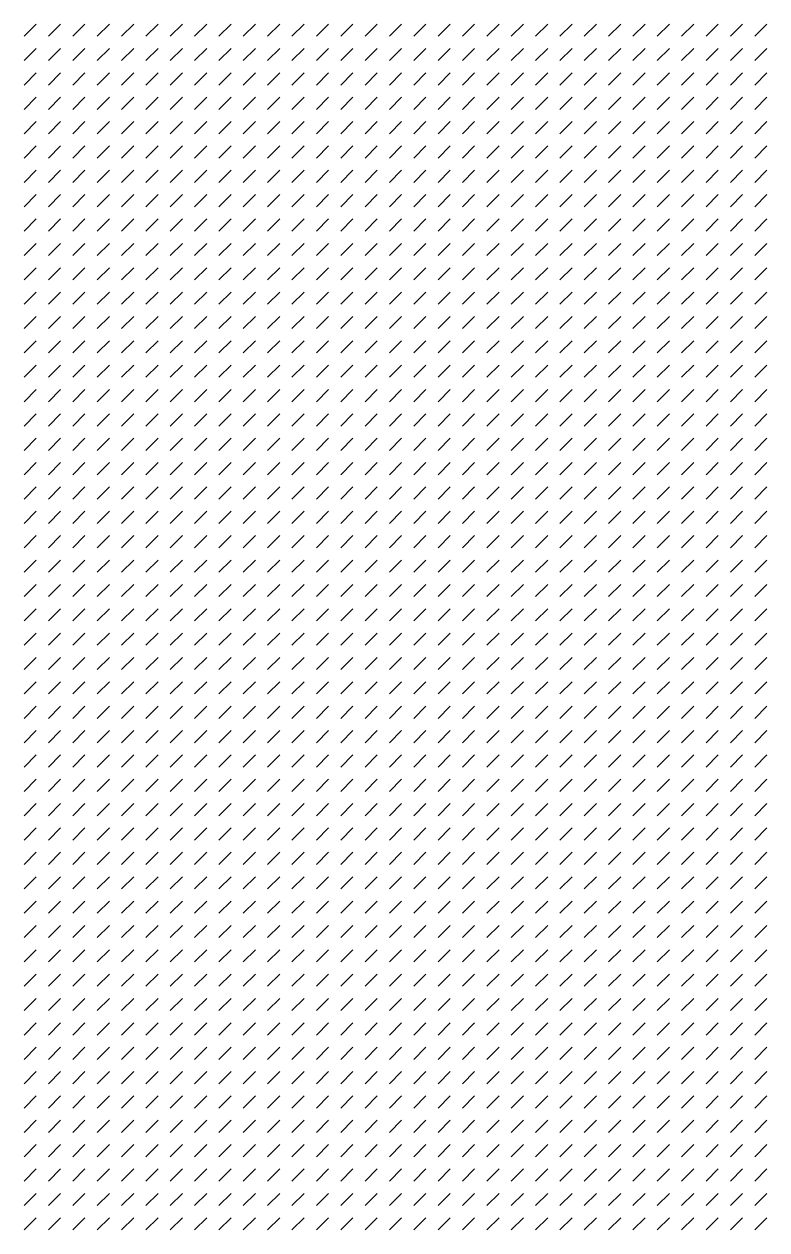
# Model space of a CAD drawing. Header units: millimetres. Extents: x 0 to 499, y 0 to 399.
# Drawn here: x 0 to 61, y 0 to 99 of the extents above; entities that cross this region are included whole.
import ezdxf

# ---------------------------------------------------------------- set-up
doc = ezdxf.new("R2010")
doc.units = ezdxf.units.MM
doc.layers.add('紅色', color=1, linetype='CONTINUOUS')

msp = doc.modelspace()

# ---------------------------------------------------------------- linework, layer by layer
at = {"layer": '紅色'}
for p, q in [((0, 98), (1, 99)), ((2, 98), (3, 99)), ((4, 98), (5, 99)), ((6, 98), (7, 99)), ((8, 98), (9, 99)), ((10, 98), (11, 99)), ((12, 98), (13, 99)), ((14, 98), (15, 99)), ((16, 98), (17, 99)), ((18, 98), (19, 99)), ((20, 98), (21, 99)), ((22, 98), (23, 99)), ((24, 98), (25, 99)), ((26, 98), (27, 99)), ((28, 98), (29, 99)), ((30, 98), (31, 99)), ((32, 98), (33, 99)), ((34, 98), (35, 99)), ((36, 98), (37, 99)), ((38, 98), (39, 99)), ((40, 98), (41, 99)), ((42, 98), (43, 99)), ((44, 98), (45, 99)), ((46, 98), (47, 99)), ((48, 98), (49, 99)), ((50, 98), (51, 99)), ((52, 98), (53, 99)), ((54, 98), (55, 99)), ((56, 98), (57, 99)), ((58, 98), (59, 99)), ((60, 98), (61, 99)), ((0, 96), (1, 97)), ((2, 96), (3, 97)), ((4, 96), (5, 97)), ((6, 96), (7, 97)), ((8, 96), (9, 97)), ((10, 96), (11, 97)), ((12, 96), (13, 97)), ((14, 96), (15, 97)), ((16, 96), (17, 97)), ((18, 96), (19, 97)), ((20, 96), (21, 97)), ((22, 96), (23, 97)), ((24, 96), (25, 97)), ((26, 96), (27, 97)), ((28, 96), (29, 97)), ((30, 96), (31, 97)), ((32, 96), (33, 97)), ((34, 96), (35, 97)), ((36, 96), (37, 97)), ((38, 96), (39, 97)), ((40, 96), (41, 97)), ((42, 96), (43, 97)), ((44, 96), (45, 97)), ((46, 96), (47, 97)), ((48, 96), (49, 97)), ((50, 96), (51, 97)), ((52, 96), (53, 97)), ((54, 96), (55, 97)), ((56, 96), (57, 97)), ((58, 96), (59, 97)), ((60, 96), (61, 97)), ((0, 94), (1, 95)), ((2, 94), (3, 95)), ((4, 94), (5, 95)), ((6, 94), (7, 95)), ((8, 94), (9, 95)), ((10, 94), (11, 95)), ((12, 94), (13, 95)), ((14, 94), (15, 95)), ((16, 94), (17, 95)), ((18, 94), (19, 95)), ((20, 94), (21, 95)), ((22, 94), (23, 95)), ((24, 94), (25, 95)), ((26, 94), (27, 95)), ((28, 94), (29, 95)), ((30, 94), (31, 95)), ((32, 94), (33, 95)), ((34, 94), (35, 95)), ((36, 94), (37, 95)), ((38, 94), (39, 95)), ((40, 94), (41, 95)), ((42, 94), (43, 95)), ((44, 94), (45, 95)), ((46, 94), (47, 95)), ((48, 94), (49, 95)), ((50, 94), (51, 95)), ((52, 94), (53, 95)), ((54, 94), (55, 95)), ((56, 94), (57, 95)), ((58, 94), (59, 95)), ((60, 94), (61, 95)), ((0, 92), (1, 93)), ((2, 92), (3, 93)), ((4, 92), (5, 93)), ((6, 92), (7, 93)), ((8, 92), (9, 93)), ((10, 92), (11, 93)), ((12, 92), (13, 93)), ((14, 92), (15, 93)), ((16, 92), (17, 93)), ((18, 92), (19, 93)), ((20, 92), (21, 93)), ((22, 92), (23, 93)), ((24, 92), (25, 93)), ((26, 92), (27, 93)), ((28, 92), (29, 93)), ((30, 92), (31, 93)), ((32, 92), (33, 93)), ((34, 92), (35, 93)), ((36, 92), (37, 93)), ((38, 92), (39, 93)), ((40, 92), (41, 93)), ((42, 92), (43, 93)), ((44, 92), (45, 93)), ((46, 92), (47, 93)), ((48, 92), (49, 93)), ((50, 92), (51, 93)), ((52, 92), (53, 93)), ((54, 92), (55, 93)), ((56, 92), (57, 93)), ((58, 92), (59, 93)), ((60, 92), (61, 93)), ((0, 90), (1, 91)), ((2, 90), (3, 91)), ((4, 90), (5, 91)), ((6, 90), (7, 91)), ((8, 90), (9, 91)), ((10, 90), (11, 91)), ((12, 90), (13, 91)), ((14, 90), (15, 91)), ((16, 90), (17, 91)), ((18, 90), (19, 91)), ((20, 90), (21, 91)), ((22, 90), (23, 91)), ((24, 90), (25, 91)), ((26, 90), (27, 91)), ((28, 90), (29, 91)), ((30, 90), (31, 91)), ((32, 90), (33, 91)), ((34, 90), (35, 91)), ((36, 90), (37, 91)), ((38, 90), (39, 91)), ((40, 90), (41, 91)), ((42, 90), (43, 91)), ((44, 90), (45, 91)), ((46, 90), (47, 91)), ((48, 90), (49, 91)), ((50, 90), (51, 91)), ((52, 90), (53, 91)), ((54, 90), (55, 91)), ((56, 90), (57, 91)), ((58, 90), (59, 91)), ((60, 90), (61, 91)), ((0, 88), (1, 89)), ((2, 88), (3, 89)), ((4, 88), (5, 89)), ((6, 88), (7, 89)), ((8, 88), (9, 89)), ((10, 88), (11, 89)), ((12, 88), (13, 89)), ((14, 88), (15, 89)), ((16, 88), (17, 89)), ((18, 88), (19, 89)), ((20, 88), (21, 89)), ((22, 88), (23, 89)), ((24, 88), (25, 89)), ((26, 88), (27, 89)), ((28, 88), (29, 89)), ((30, 88), (31, 89)), ((32, 88), (33, 89)), ((34, 88), (35, 89)), ((36, 88), (37, 89)), ((38, 88), (39, 89)), ((40, 88), (41, 89)), ((42, 88), (43, 89)), ((44, 88), (45, 89)), ((46, 88), (47, 89)), ((48, 88), (49, 89)), ((50, 88), (51, 89)), ((52, 88), (53, 89)), ((54, 88), (55, 89)), ((56, 88), (57, 89)), ((58, 88), (59, 89)), ((60, 88), (61, 89)), ((0, 86), (1, 87)), ((2, 86), (3, 87)), ((4, 86), (5, 87)), ((6, 86), (7, 87)), ((8, 86), (9, 87)), ((10, 86), (11, 87)), ((12, 86), (13, 87)), ((14, 86), (15, 87)), ((16, 86), (17, 87)), ((18, 86), (19, 87)), ((20, 86), (21, 87)), ((22, 86), (23, 87)), ((24, 86), (25, 87)), ((26, 86), (27, 87)), ((28, 86), (29, 87)), ((30, 86), (31, 87)), ((32, 86), (33, 87)), ((34, 86), (35, 87)), ((36, 86), (37, 87)), ((38, 86), (39, 87)), ((40, 86), (41, 87)), ((42, 86), (43, 87)), ((44, 86), (45, 87)), ((46, 86), (47, 87)), ((48, 86), (49, 87)), ((50, 86), (51, 87)), ((52, 86), (53, 87)), ((54, 86), (55, 87)), ((56, 86), (57, 87)), ((58, 86), (59, 87)), ((60, 86), (61, 87)), ((0, 84), (1, 85)), ((2, 84), (3, 85)), ((4, 84), (5, 85)), ((6, 84), (7, 85)), ((8, 84), (9, 85)), ((10, 84), (11, 85)), ((12, 84), (13, 85)), ((14, 84), (15, 85)), ((16, 84), (17, 85)), ((18, 84), (19, 85)), ((20, 84), (21, 85)), ((22, 84), (23, 85)), ((24, 84), (25, 85)), ((26, 84), (27, 85)), ((28, 84), (29, 85)), ((30, 84), (31, 85)), ((32, 84), (33, 85)), ((34, 84), (35, 85)), ((36, 84), (37, 85)), ((38, 84), (39, 85)), ((40, 84), (41, 85)), ((42, 84), (43, 85)), ((44, 84), (45, 85)), ((46, 84), (47, 85)), ((48, 84), (49, 85)), ((50, 84), (51, 85)), ((52, 84), (53, 85)), ((54, 84), (55, 85)), ((56, 84), (57, 85)), ((58, 84), (59, 85)), ((60, 84), (61, 85)), ((0, 82), (1, 83)), ((2, 82), (3, 83)), ((4, 82), (5, 83)), ((6, 82), (7, 83)), ((8, 82), (9, 83)), ((10, 82), (11, 83)), ((12, 82), (13, 83)), ((14, 82), (15, 83)), ((16, 82), (17, 83)), ((18, 82), (19, 83)), ((20, 82), (21, 83)), ((22, 82), (23, 83)), ((24, 82), (25, 83)), ((26, 82), (27, 83)), ((28, 82), (29, 83)), ((30, 82), (31, 83)), ((32, 82), (33, 83)), ((34, 82), (35, 83)), ((36, 82), (37, 83)), ((38, 82), (39, 83)), ((40, 82), (41, 83)), ((42, 82), (43, 83)), ((44, 82), (45, 83)), ((46, 82), (47, 83)), ((48, 82), (49, 83)), ((50, 82), (51, 83)), ((52, 82), (53, 83)), ((54, 82), (55, 83)), ((56, 82), (57, 83)), ((58, 82), (59, 83)), ((60, 82), (61, 83)), ((0, 80), (1, 81)), ((2, 80), (3, 81)), ((4, 80), (5, 81)), ((6, 80), (7, 81)), ((8, 80), (9, 81)), ((10, 80), (11, 81)), ((12, 80), (13, 81)), ((14, 80), (15, 81)), ((16, 80), (17, 81)), ((18, 80), (19, 81)), ((20, 80), (21, 81)), ((22, 80), (23, 81)), ((24, 80), (25, 81)), ((26, 80), (27, 81)), ((28, 80), (29, 81)), ((30, 80), (31, 81)), ((32, 80), (33, 81)), ((34, 80), (35, 81)), ((36, 80), (37, 81)), ((38, 80), (39, 81)), ((40, 80), (41, 81)), ((42, 80), (43, 81)), ((44, 80), (45, 81)), ((46, 80), (47, 81)), ((48, 80), (49, 81)), ((50, 80), (51, 81)), ((52, 80), (53, 81)), ((54, 80), (55, 81)), ((56, 80), (57, 81)), ((58, 80), (59, 81)), ((60, 80), (61, 81)), ((0, 78), (1, 79)), ((2, 78), (3, 79)), ((4, 78), (5, 79)), ((6, 78), (7, 79)), ((8, 78), (9, 79)), ((10, 78), (11, 79)), ((12, 78), (13, 79)), ((14, 78), (15, 79)), ((16, 78), (17, 79)), ((18, 78), (19, 79)), ((20, 78), (21, 79)), ((22, 78), (23, 79)), ((24, 78), (25, 79)), ((26, 78), (27, 79)), ((28, 78), (29, 79)), ((30, 78), (31, 79)), ((32, 78), (33, 79)), ((34, 78), (35, 79)), ((36, 78), (37, 79)), ((38, 78), (39, 79)), ((40, 78), (41, 79)), ((42, 78), (43, 79)), ((44, 78), (45, 79)), ((46, 78), (47, 79)), ((48, 78), (49, 79)), ((50, 78), (51, 79)), ((52, 78), (53, 79)), ((54, 78), (55, 79)), ((56, 78), (57, 79)), ((58, 78), (59, 79)), ((60, 78), (61, 79)), ((0, 76), (1, 77)), ((2, 76), (3, 77)), ((4, 76), (5, 77)), ((6, 76), (7, 77)), ((8, 76), (9, 77)), ((10, 76), (11, 77)), ((12, 76), (13, 77)), ((14, 76), (15, 77)), ((16, 76), (17, 77)), ((18, 76), (19, 77)), ((20, 76), (21, 77)), ((22, 76), (23, 77)), ((24, 76), (25, 77)), ((26, 76), (27, 77)), ((28, 76), (29, 77)), ((30, 76), (31, 77)), ((32, 76), (33, 77)), ((34, 76), (35, 77)), ((36, 76), (37, 77)), ((38, 76), (39, 77)), ((40, 76), (41, 77)), ((42, 76), (43, 77)), ((44, 76), (45, 77)), ((46, 76), (47, 77)), ((48, 76), (49, 77)), ((50, 76), (51, 77)), ((52, 76), (53, 77)), ((54, 76), (55, 77)), ((56, 76), (57, 77)), ((58, 76), (59, 77)), ((60, 76), (61, 77)), ((0, 74), (1, 75)), ((2, 74), (3, 75)), ((4, 74), (5, 75)), ((6, 74), (7, 75)), ((8, 74), (9, 75)), ((10, 74), (11, 75)), ((12, 74), (13, 75)), ((14, 74), (15, 75)), ((16, 74), (17, 75)), ((18, 74), (19, 75)), ((20, 74), (21, 75)), ((22, 74), (23, 75)), ((24, 74), (25, 75)), ((26, 74), (27, 75)), ((28, 74), (29, 75)), ((30, 74), (31, 75)), ((32, 74), (33, 75)), ((34, 74), (35, 75)), ((36, 74), (37, 75)), ((38, 74), (39, 75)), ((40, 74), (41, 75)), ((42, 74), (43, 75)), ((44, 74), (45, 75)), ((46, 74), (47, 75)), ((48, 74), (49, 75)), ((50, 74), (51, 75)), ((52, 74), (53, 75)), ((54, 74), (55, 75)), ((56, 74), (57, 75)), ((58, 74), (59, 75)), ((60, 74), (61, 75)), ((0, 72), (1, 73)), ((2, 72), (3, 73)), ((4, 72), (5, 73)), ((6, 72), (7, 73)), ((8, 72), (9, 73)), ((10, 72), (11, 73)), ((12, 72), (13, 73)), ((14, 72), (15, 73)), ((16, 72), (17, 73)), ((18, 72), (19, 73)), ((20, 72), (21, 73)), ((22, 72), (23, 73)), ((24, 72), (25, 73)), ((26, 72), (27, 73)), ((28, 72), (29, 73)), ((30, 72), (31, 73)), ((32, 72), (33, 73)), ((34, 72), (35, 73)), ((36, 72), (37, 73)), ((38, 72), (39, 73)), ((40, 72), (41, 73)), ((42, 72), (43, 73)), ((44, 72), (45, 73)), ((46, 72), (47, 73)), ((48, 72), (49, 73)), ((50, 72), (51, 73)), ((52, 72), (53, 73)), ((54, 72), (55, 73)), ((56, 72), (57, 73)), ((58, 72), (59, 73)), ((60, 72), (61, 73)), ((0, 70), (1, 71)), ((2, 70), (3, 71)), ((4, 70), (5, 71)), ((6, 70), (7, 71)), ((8, 70), (9, 71)), ((10, 70), (11, 71)), ((12, 70), (13, 71)), ((14, 70), (15, 71)), ((16, 70), (17, 71)), ((18, 70), (19, 71)), ((20, 70), (21, 71)), ((22, 70), (23, 71)), ((24, 70), (25, 71)), ((26, 70), (27, 71)), ((28, 70), (29, 71)), ((30, 70), (31, 71)), ((32, 70), (33, 71)), ((34, 70), (35, 71)), ((36, 70), (37, 71)), ((38, 70), (39, 71)), ((40, 70), (41, 71)), ((42, 70), (43, 71)), ((44, 70), (45, 71)), ((46, 70), (47, 71)), ((48, 70), (49, 71)), ((50, 70), (51, 71)), ((52, 70), (53, 71)), ((54, 70), (55, 71)), ((56, 70), (57, 71)), ((58, 70), (59, 71)), ((60, 70), (61, 71)), ((0, 68), (1, 69)), ((2, 68), (3, 69)), ((4, 68), (5, 69)), ((6, 68), (7, 69)), ((8, 68), (9, 69)), ((10, 68), (11, 69)), ((12, 68), (13, 69)), ((14, 68), (15, 69)), ((16, 68), (17, 69)), ((18, 68), (19, 69)), ((20, 68), (21, 69)), ((22, 68), (23, 69)), ((24, 68), (25, 69)), ((26, 68), (27, 69)), ((28, 68), (29, 69)), ((30, 68), (31, 69)), ((32, 68), (33, 69)), ((34, 68), (35, 69)), ((36, 68), (37, 69)), ((38, 68), (39, 69)), ((40, 68), (41, 69)), ((42, 68), (43, 69)), ((44, 68), (45, 69)), ((46, 68), (47, 69)), ((48, 68), (49, 69)), ((50, 68), (51, 69)), ((52, 68), (53, 69)), ((54, 68), (55, 69)), ((56, 68), (57, 69)), ((58, 68), (59, 69)), ((60, 68), (61, 69)), ((0, 66), (1, 67)), ((2, 66), (3, 67)), ((4, 66), (5, 67)), ((6, 66), (7, 67)), ((8, 66), (9, 67)), ((10, 66), (11, 67)), ((12, 66), (13, 67)), ((14, 66), (15, 67)), ((16, 66), (17, 67)), ((18, 66), (19, 67)), ((20, 66), (21, 67)), ((22, 66), (23, 67)), ((24, 66), (25, 67)), ((26, 66), (27, 67)), ((28, 66), (29, 67)), ((30, 66), (31, 67)), ((32, 66), (33, 67)), ((34, 66), (35, 67)), ((36, 66), (37, 67)), ((38, 66), (39, 67)), ((40, 66), (41, 67)), ((42, 66), (43, 67)), ((44, 66), (45, 67)), ((46, 66), (47, 67)), ((48, 66), (49, 67)), ((50, 66), (51, 67)), ((52, 66), (53, 67)), ((54, 66), (55, 67)), ((56, 66), (57, 67)), ((58, 66), (59, 67)), ((60, 66), (61, 67)), ((0, 64), (1, 65)), ((2, 64), (3, 65)), ((4, 64), (5, 65)), ((6, 64), (7, 65)), ((8, 64), (9, 65)), ((10, 64), (11, 65)), ((12, 64), (13, 65)), ((14, 64), (15, 65)), ((16, 64), (17, 65)), ((18, 64), (19, 65)), ((20, 64), (21, 65)), ((22, 64), (23, 65)), ((24, 64), (25, 65)), ((26, 64), (27, 65)), ((28, 64), (29, 65)), ((30, 64), (31, 65)), ((32, 64), (33, 65)), ((34, 64), (35, 65)), ((36, 64), (37, 65)), ((38, 64), (39, 65)), ((40, 64), (41, 65)), ((42, 64), (43, 65)), ((44, 64), (45, 65)), ((46, 64), (47, 65)), ((48, 64), (49, 65)), ((50, 64), (51, 65)), ((52, 64), (53, 65)), ((54, 64), (55, 65)), ((56, 64), (57, 65)), ((58, 64), (59, 65)), ((60, 64), (61, 65)), ((0, 62), (1, 63)), ((2, 62), (3, 63)), ((4, 62), (5, 63)), ((6, 62), (7, 63)), ((8, 62), (9, 63)), ((10, 62), (11, 63)), ((12, 62), (13, 63)), ((14, 62), (15, 63)), ((16, 62), (17, 63)), ((18, 62), (19, 63)), ((20, 62), (21, 63)), ((22, 62), (23, 63)), ((24, 62), (25, 63)), ((26, 62), (27, 63)), ((28, 62), (29, 63)), ((30, 62), (31, 63)), ((32, 62), (33, 63)), ((34, 62), (35, 63)), ((36, 62), (37, 63)), ((38, 62), (39, 63)), ((40, 62), (41, 63)), ((42, 62), (43, 63)), ((44, 62), (45, 63)), ((46, 62), (47, 63)), ((48, 62), (49, 63)), ((50, 62), (51, 63)), ((52, 62), (53, 63)), ((54, 62), (55, 63)), ((56, 62), (57, 63)), ((58, 62), (59, 63)), ((60, 62), (61, 63)), ((0, 60), (1, 61)), ((2, 60), (3, 61)), ((4, 60), (5, 61)), ((6, 60), (7, 61)), ((8, 60), (9, 61)), ((10, 60), (11, 61)), ((12, 60), (13, 61)), ((14, 60), (15, 61)), ((16, 60), (17, 61)), ((18, 60), (19, 61)), ((20, 60), (21, 61)), ((22, 60), (23, 61)), ((24, 60), (25, 61)), ((26, 60), (27, 61)), ((28, 60), (29, 61)), ((30, 60), (31, 61)), ((32, 60), (33, 61)), ((34, 60), (35, 61)), ((36, 60), (37, 61)), ((38, 60), (39, 61)), ((40, 60), (41, 61)), ((42, 60), (43, 61)), ((44, 60), (45, 61)), ((46, 60), (47, 61)), ((48, 60), (49, 61)), ((50, 60), (51, 61)), ((52, 60), (53, 61)), ((54, 60), (55, 61)), ((56, 60), (57, 61)), ((58, 60), (59, 61)), ((60, 60), (61, 61)), ((0, 58), (1, 59)), ((2, 58), (3, 59)), ((4, 58), (5, 59)), ((6, 58), (7, 59)), ((8, 58), (9, 59)), ((10, 58), (11, 59)), ((12, 58), (13, 59)), ((14, 58), (15, 59)), ((16, 58), (17, 59)), ((18, 58), (19, 59)), ((20, 58), (21, 59)), ((22, 58), (23, 59)), ((24, 58), (25, 59)), ((26, 58), (27, 59)), ((28, 58), (29, 59)), ((30, 58), (31, 59)), ((32, 58), (33, 59)), ((34, 58), (35, 59)), ((36, 58), (37, 59)), ((38, 58), (39, 59)), ((40, 58), (41, 59)), ((42, 58), (43, 59)), ((44, 58), (45, 59)), ((46, 58), (47, 59)), ((48, 58), (49, 59)), ((50, 58), (51, 59)), ((52, 58), (53, 59)), ((54, 58), (55, 59)), ((56, 58), (57, 59)), ((58, 58), (59, 59)), ((60, 58), (61, 59)), ((0, 56), (1, 57)), ((2, 56), (3, 57)), ((4, 56), (5, 57)), ((6, 56), (7, 57)), ((8, 56), (9, 57)), ((10, 56), (11, 57)), ((12, 56), (13, 57)), ((14, 56), (15, 57)), ((16, 56), (17, 57)), ((18, 56), (19, 57)), ((20, 56), (21, 57)), ((22, 56), (23, 57)), ((24, 56), (25, 57)), ((26, 56), (27, 57)), ((28, 56), (29, 57)), ((30, 56), (31, 57)), ((32, 56), (33, 57)), ((34, 56), (35, 57)), ((36, 56), (37, 57)), ((38, 56), (39, 57)), ((40, 56), (41, 57)), ((42, 56), (43, 57)), ((44, 56), (45, 57)), ((46, 56), (47, 57)), ((48, 56), (49, 57)), ((50, 56), (51, 57)), ((52, 56), (53, 57)), ((54, 56), (55, 57)), ((56, 56), (57, 57)), ((58, 56), (59, 57)), ((60, 56), (61, 57)), ((0, 54), (1, 55)), ((2, 54), (3, 55)), ((4, 54), (5, 55)), ((6, 54), (7, 55)), ((8, 54), (9, 55)), ((10, 54), (11, 55)), ((12, 54), (13, 55)), ((14, 54), (15, 55)), ((16, 54), (17, 55)), ((18, 54), (19, 55)), ((20, 54), (21, 55)), ((22, 54), (23, 55)), ((24, 54), (25, 55)), ((26, 54), (27, 55)), ((28, 54), (29, 55)), ((30, 54), (31, 55)), ((32, 54), (33, 55)), ((34, 54), (35, 55)), ((36, 54), (37, 55)), ((38, 54), (39, 55)), ((40, 54), (41, 55)), ((42, 54), (43, 55)), ((44, 54), (45, 55)), ((46, 54), (47, 55)), ((48, 54), (49, 55)), ((50, 54), (51, 55)), ((52, 54), (53, 55)), ((54, 54), (55, 55)), ((56, 54), (57, 55)), ((58, 54), (59, 55)), ((60, 54), (61, 55)), ((0, 52), (1, 53)), ((2, 52), (3, 53)), ((4, 52), (5, 53)), ((6, 52), (7, 53)), ((8, 52), (9, 53)), ((10, 52), (11, 53)), ((12, 52), (13, 53)), ((14, 52), (15, 53)), ((16, 52), (17, 53)), ((18, 52), (19, 53)), ((20, 52), (21, 53)), ((22, 52), (23, 53)), ((24, 52), (25, 53)), ((26, 52), (27, 53)), ((28, 52), (29, 53)), ((30, 52), (31, 53)), ((32, 52), (33, 53)), ((34, 52), (35, 53)), ((36, 52), (37, 53)), ((38, 52), (39, 53)), ((40, 52), (41, 53)), ((42, 52), (43, 53)), ((44, 52), (45, 53)), ((46, 52), (47, 53)), ((48, 52), (49, 53)), ((50, 52), (51, 53)), ((52, 52), (53, 53)), ((54, 52), (55, 53)), ((56, 52), (57, 53)), ((58, 52), (59, 53)), ((60, 52), (61, 53)), ((0, 50), (1, 51)), ((2, 50), (3, 51)), ((4, 50), (5, 51)), ((6, 50), (7, 51)), ((8, 50), (9, 51)), ((10, 50), (11, 51)), ((12, 50), (13, 51)), ((14, 50), (15, 51)), ((16, 50), (17, 51)), ((18, 50), (19, 51)), ((20, 50), (21, 51)), ((22, 50), (23, 51)), ((24, 50), (25, 51)), ((26, 50), (27, 51)), ((28, 50), (29, 51)), ((30, 50), (31, 51)), ((32, 50), (33, 51)), ((34, 50), (35, 51)), ((36, 50), (37, 51)), ((38, 50), (39, 51)), ((40, 50), (41, 51)), ((42, 50), (43, 51)), ((44, 50), (45, 51)), ((46, 50), (47, 51)), ((48, 50), (49, 51)), ((50, 50), (51, 51)), ((52, 50), (53, 51)), ((54, 50), (55, 51)), ((56, 50), (57, 51)), ((58, 50), (59, 51)), ((60, 50), (61, 51)), ((0, 48), (1, 49)), ((2, 48), (3, 49)), ((4, 48), (5, 49)), ((6, 48), (7, 49)), ((8, 48), (9, 49)), ((10, 48), (11, 49)), ((12, 48), (13, 49)), ((14, 48), (15, 49)), ((16, 48), (17, 49)), ((18, 48), (19, 49)), ((20, 48), (21, 49)), ((22, 48), (23, 49)), ((24, 48), (25, 49)), ((26, 48), (27, 49)), ((28, 48), (29, 49)), ((30, 48), (31, 49)), ((32, 48), (33, 49)), ((34, 48), (35, 49)), ((36, 48), (37, 49)), ((38, 48), (39, 49)), ((40, 48), (41, 49)), ((42, 48), (43, 49)), ((44, 48), (45, 49)), ((46, 48), (47, 49)), ((48, 48), (49, 49)), ((50, 48), (51, 49)), ((52, 48), (53, 49)), ((54, 48), (55, 49)), ((56, 48), (57, 49)), ((58, 48), (59, 49)), ((60, 48), (61, 49)), ((0, 46), (1, 47)), ((2, 46), (3, 47)), ((4, 46), (5, 47)), ((6, 46), (7, 47)), ((8, 46), (9, 47)), ((10, 46), (11, 47)), ((12, 46), (13, 47)), ((14, 46), (15, 47)), ((16, 46), (17, 47)), ((18, 46), (19, 47)), ((20, 46), (21, 47)), ((22, 46), (23, 47)), ((24, 46), (25, 47)), ((26, 46), (27, 47)), ((28, 46), (29, 47)), ((30, 46), (31, 47)), ((32, 46), (33, 47)), ((34, 46), (35, 47)), ((36, 46), (37, 47)), ((38, 46), (39, 47)), ((40, 46), (41, 47)), ((42, 46), (43, 47)), ((44, 46), (45, 47)), ((46, 46), (47, 47)), ((48, 46), (49, 47)), ((50, 46), (51, 47)), ((52, 46), (53, 47)), ((54, 46), (55, 47)), ((56, 46), (57, 47)), ((58, 46), (59, 47)), ((60, 46), (61, 47)), ((0, 44), (1, 45)), ((2, 44), (3, 45)), ((4, 44), (5, 45)), ((6, 44), (7, 45)), ((8, 44), (9, 45)), ((10, 44), (11, 45)), ((12, 44), (13, 45)), ((14, 44), (15, 45)), ((16, 44), (17, 45)), ((18, 44), (19, 45)), ((20, 44), (21, 45)), ((22, 44), (23, 45)), ((24, 44), (25, 45)), ((26, 44), (27, 45)), ((28, 44), (29, 45)), ((30, 44), (31, 45)), ((32, 44), (33, 45)), ((34, 44), (35, 45)), ((36, 44), (37, 45)), ((38, 44), (39, 45)), ((40, 44), (41, 45)), ((42, 44), (43, 45)), ((44, 44), (45, 45)), ((46, 44), (47, 45)), ((48, 44), (49, 45)), ((50, 44), (51, 45)), ((52, 44), (53, 45)), ((54, 44), (55, 45)), ((56, 44), (57, 45)), ((58, 44), (59, 45)), ((60, 44), (61, 45)), ((0, 42), (1, 43)), ((2, 42), (3, 43)), ((4, 42), (5, 43)), ((6, 42), (7, 43)), ((8, 42), (9, 43)), ((10, 42), (11, 43)), ((12, 42), (13, 43)), ((14, 42), (15, 43)), ((16, 42), (17, 43)), ((18, 42), (19, 43)), ((20, 42), (21, 43)), ((22, 42), (23, 43)), ((24, 42), (25, 43)), ((26, 42), (27, 43)), ((28, 42), (29, 43)), ((30, 42), (31, 43)), ((32, 42), (33, 43)), ((34, 42), (35, 43)), ((36, 42), (37, 43)), ((38, 42), (39, 43)), ((40, 42), (41, 43)), ((42, 42), (43, 43)), ((44, 42), (45, 43)), ((46, 42), (47, 43)), ((48, 42), (49, 43)), ((50, 42), (51, 43)), ((52, 42), (53, 43)), ((54, 42), (55, 43)), ((56, 42), (57, 43)), ((58, 42), (59, 43)), ((60, 42), (61, 43)), ((0, 40), (1, 41)), ((2, 40), (3, 41)), ((4, 40), (5, 41)), ((6, 40), (7, 41)), ((8, 40), (9, 41)), ((10, 40), (11, 41)), ((12, 40), (13, 41)), ((14, 40), (15, 41)), ((16, 40), (17, 41)), ((18, 40), (19, 41)), ((20, 40), (21, 41)), ((22, 40), (23, 41)), ((24, 40), (25, 41)), ((26, 40), (27, 41)), ((28, 40), (29, 41)), ((30, 40), (31, 41)), ((32, 40), (33, 41)), ((34, 40), (35, 41)), ((36, 40), (37, 41)), ((38, 40), (39, 41)), ((40, 40), (41, 41)), ((42, 40), (43, 41)), ((44, 40), (45, 41)), ((46, 40), (47, 41)), ((48, 40), (49, 41)), ((50, 40), (51, 41)), ((52, 40), (53, 41)), ((54, 40), (55, 41)), ((56, 40), (57, 41)), ((58, 40), (59, 41)), ((60, 40), (61, 41)), ((0, 38), (1, 39)), ((2, 38), (3, 39)), ((4, 38), (5, 39)), ((6, 38), (7, 39)), ((8, 38), (9, 39)), ((10, 38), (11, 39)), ((12, 38), (13, 39)), ((14, 38), (15, 39)), ((16, 38), (17, 39)), ((18, 38), (19, 39)), ((20, 38), (21, 39)), ((22, 38), (23, 39)), ((24, 38), (25, 39)), ((26, 38), (27, 39)), ((28, 38), (29, 39)), ((30, 38), (31, 39)), ((32, 38), (33, 39)), ((34, 38), (35, 39)), ((36, 38), (37, 39)), ((38, 38), (39, 39)), ((40, 38), (41, 39)), ((42, 38), (43, 39)), ((44, 38), (45, 39)), ((46, 38), (47, 39)), ((48, 38), (49, 39)), ((50, 38), (51, 39)), ((52, 38), (53, 39)), ((54, 38), (55, 39)), ((56, 38), (57, 39)), ((58, 38), (59, 39)), ((60, 38), (61, 39)), ((0, 36), (1, 37)), ((2, 36), (3, 37)), ((4, 36), (5, 37)), ((6, 36), (7, 37)), ((8, 36), (9, 37)), ((10, 36), (11, 37)), ((12, 36), (13, 37)), ((14, 36), (15, 37)), ((16, 36), (17, 37)), ((18, 36), (19, 37)), ((20, 36), (21, 37)), ((22, 36), (23, 37)), ((24, 36), (25, 37)), ((26, 36), (27, 37)), ((28, 36), (29, 37)), ((30, 36), (31, 37)), ((32, 36), (33, 37)), ((34, 36), (35, 37)), ((36, 36), (37, 37)), ((38, 36), (39, 37)), ((40, 36), (41, 37)), ((42, 36), (43, 37)), ((44, 36), (45, 37)), ((46, 36), (47, 37)), ((48, 36), (49, 37)), ((50, 36), (51, 37)), ((52, 36), (53, 37)), ((54, 36), (55, 37)), ((56, 36), (57, 37)), ((58, 36), (59, 37)), ((60, 36), (61, 37)), ((0, 34), (1, 35)), ((2, 34), (3, 35)), ((4, 34), (5, 35)), ((6, 34), (7, 35)), ((8, 34), (9, 35)), ((10, 34), (11, 35)), ((12, 34), (13, 35)), ((14, 34), (15, 35)), ((16, 34), (17, 35)), ((18, 34), (19, 35)), ((20, 34), (21, 35)), ((22, 34), (23, 35)), ((24, 34), (25, 35)), ((26, 34), (27, 35)), ((28, 34), (29, 35)), ((30, 34), (31, 35)), ((32, 34), (33, 35)), ((34, 34), (35, 35)), ((36, 34), (37, 35)), ((38, 34), (39, 35)), ((40, 34), (41, 35)), ((42, 34), (43, 35)), ((44, 34), (45, 35)), ((46, 34), (47, 35)), ((48, 34), (49, 35)), ((50, 34), (51, 35)), ((52, 34), (53, 35)), ((54, 34), (55, 35)), ((56, 34), (57, 35)), ((58, 34), (59, 35)), ((60, 34), (61, 35)), ((0, 32), (1, 33)), ((2, 32), (3, 33)), ((4, 32), (5, 33)), ((6, 32), (7, 33)), ((8, 32), (9, 33)), ((10, 32), (11, 33)), ((12, 32), (13, 33)), ((14, 32), (15, 33)), ((16, 32), (17, 33)), ((18, 32), (19, 33)), ((20, 32), (21, 33)), ((22, 32), (23, 33)), ((24, 32), (25, 33)), ((26, 32), (27, 33)), ((28, 32), (29, 33)), ((30, 32), (31, 33)), ((32, 32), (33, 33)), ((34, 32), (35, 33)), ((36, 32), (37, 33)), ((38, 32), (39, 33)), ((40, 32), (41, 33)), ((42, 32), (43, 33)), ((44, 32), (45, 33)), ((46, 32), (47, 33)), ((48, 32), (49, 33)), ((50, 32), (51, 33)), ((52, 32), (53, 33)), ((54, 32), (55, 33)), ((56, 32), (57, 33)), ((58, 32), (59, 33)), ((60, 32), (61, 33)), ((0, 30), (1, 31)), ((2, 30), (3, 31)), ((4, 30), (5, 31)), ((6, 30), (7, 31)), ((8, 30), (9, 31)), ((10, 30), (11, 31)), ((12, 30), (13, 31)), ((14, 30), (15, 31)), ((16, 30), (17, 31)), ((18, 30), (19, 31)), ((20, 30), (21, 31)), ((22, 30), (23, 31)), ((24, 30), (25, 31)), ((26, 30), (27, 31)), ((28, 30), (29, 31)), ((30, 30), (31, 31)), ((32, 30), (33, 31)), ((34, 30), (35, 31)), ((36, 30), (37, 31)), ((38, 30), (39, 31)), ((40, 30), (41, 31)), ((42, 30), (43, 31)), ((44, 30), (45, 31)), ((46, 30), (47, 31)), ((48, 30), (49, 31)), ((50, 30), (51, 31)), ((52, 30), (53, 31)), ((54, 30), (55, 31)), ((56, 30), (57, 31)), ((58, 30), (59, 31)), ((60, 30), (61, 31)), ((0, 28), (1, 29)), ((2, 28), (3, 29)), ((4, 28), (5, 29)), ((6, 28), (7, 29)), ((8, 28), (9, 29)), ((10, 28), (11, 29)), ((12, 28), (13, 29)), ((14, 28), (15, 29)), ((16, 28), (17, 29)), ((18, 28), (19, 29)), ((20, 28), (21, 29)), ((22, 28), (23, 29)), ((24, 28), (25, 29)), ((26, 28), (27, 29)), ((28, 28), (29, 29)), ((30, 28), (31, 29)), ((32, 28), (33, 29)), ((34, 28), (35, 29)), ((36, 28), (37, 29)), ((38, 28), (39, 29)), ((40, 28), (41, 29)), ((42, 28), (43, 29)), ((44, 28), (45, 29)), ((46, 28), (47, 29)), ((48, 28), (49, 29)), ((50, 28), (51, 29)), ((52, 28), (53, 29)), ((54, 28), (55, 29)), ((56, 28), (57, 29)), ((58, 28), (59, 29)), ((60, 28), (61, 29)), ((0, 26), (1, 27)), ((2, 26), (3, 27)), ((4, 26), (5, 27)), ((6, 26), (7, 27)), ((8, 26), (9, 27)), ((10, 26), (11, 27)), ((12, 26), (13, 27)), ((14, 26), (15, 27)), ((16, 26), (17, 27)), ((18, 26), (19, 27)), ((20, 26), (21, 27)), ((22, 26), (23, 27)), ((24, 26), (25, 27)), ((26, 26), (27, 27)), ((28, 26), (29, 27)), ((30, 26), (31, 27)), ((32, 26), (33, 27)), ((34, 26), (35, 27)), ((36, 26), (37, 27)), ((38, 26), (39, 27)), ((40, 26), (41, 27)), ((42, 26), (43, 27)), ((44, 26), (45, 27)), ((46, 26), (47, 27)), ((48, 26), (49, 27)), ((50, 26), (51, 27)), ((52, 26), (53, 27)), ((54, 26), (55, 27)), ((56, 26), (57, 27)), ((58, 26), (59, 27)), ((60, 26), (61, 27)), ((0, 24), (1, 25)), ((2, 24), (3, 25)), ((4, 24), (5, 25)), ((6, 24), (7, 25)), ((8, 24), (9, 25)), ((10, 24), (11, 25)), ((12, 24), (13, 25)), ((14, 24), (15, 25)), ((16, 24), (17, 25)), ((18, 24), (19, 25)), ((20, 24), (21, 25)), ((22, 24), (23, 25)), ((24, 24), (25, 25)), ((26, 24), (27, 25)), ((28, 24), (29, 25)), ((30, 24), (31, 25)), ((32, 24), (33, 25)), ((34, 24), (35, 25)), ((36, 24), (37, 25)), ((38, 24), (39, 25)), ((40, 24), (41, 25)), ((42, 24), (43, 25)), ((44, 24), (45, 25)), ((46, 24), (47, 25)), ((48, 24), (49, 25)), ((50, 24), (51, 25)), ((52, 24), (53, 25)), ((54, 24), (55, 25)), ((56, 24), (57, 25)), ((58, 24), (59, 25)), ((60, 24), (61, 25)), ((0, 22), (1, 23)), ((2, 22), (3, 23)), ((4, 22), (5, 23)), ((6, 22), (7, 23)), ((8, 22), (9, 23)), ((10, 22), (11, 23)), ((12, 22), (13, 23)), ((14, 22), (15, 23)), ((16, 22), (17, 23)), ((18, 22), (19, 23)), ((20, 22), (21, 23)), ((22, 22), (23, 23)), ((24, 22), (25, 23)), ((26, 22), (27, 23)), ((28, 22), (29, 23)), ((30, 22), (31, 23)), ((32, 22), (33, 23)), ((34, 22), (35, 23)), ((36, 22), (37, 23)), ((38, 22), (39, 23)), ((40, 22), (41, 23)), ((42, 22), (43, 23)), ((44, 22), (45, 23)), ((46, 22), (47, 23)), ((48, 22), (49, 23)), ((50, 22), (51, 23)), ((52, 22), (53, 23)), ((54, 22), (55, 23)), ((56, 22), (57, 23)), ((58, 22), (59, 23)), ((60, 22), (61, 23)), ((0, 20), (1, 21)), ((2, 20), (3, 21)), ((4, 20), (5, 21)), ((6, 20), (7, 21)), ((8, 20), (9, 21)), ((10, 20), (11, 21)), ((12, 20), (13, 21)), ((14, 20), (15, 21)), ((16, 20), (17, 21)), ((18, 20), (19, 21)), ((20, 20), (21, 21)), ((22, 20), (23, 21)), ((24, 20), (25, 21)), ((26, 20), (27, 21)), ((28, 20), (29, 21)), ((30, 20), (31, 21)), ((32, 20), (33, 21)), ((34, 20), (35, 21)), ((36, 20), (37, 21)), ((38, 20), (39, 21)), ((40, 20), (41, 21)), ((42, 20), (43, 21)), ((44, 20), (45, 21)), ((46, 20), (47, 21)), ((48, 20), (49, 21)), ((50, 20), (51, 21)), ((52, 20), (53, 21)), ((54, 20), (55, 21)), ((56, 20), (57, 21)), ((58, 20), (59, 21)), ((60, 20), (61, 21)), ((0, 18), (1, 19)), ((2, 18), (3, 19)), ((4, 18), (5, 19)), ((6, 18), (7, 19)), ((8, 18), (9, 19)), ((10, 18), (11, 19)), ((12, 18), (13, 19)), ((14, 18), (15, 19)), ((16, 18), (17, 19)), ((18, 18), (19, 19)), ((20, 18), (21, 19)), ((22, 18), (23, 19)), ((24, 18), (25, 19)), ((26, 18), (27, 19)), ((28, 18), (29, 19)), ((30, 18), (31, 19)), ((32, 18), (33, 19)), ((34, 18), (35, 19)), ((36, 18), (37, 19)), ((38, 18), (39, 19)), ((40, 18), (41, 19)), ((42, 18), (43, 19)), ((44, 18), (45, 19)), ((46, 18), (47, 19)), ((48, 18), (49, 19)), ((50, 18), (51, 19)), ((52, 18), (53, 19)), ((54, 18), (55, 19)), ((56, 18), (57, 19)), ((58, 18), (59, 19)), ((60, 18), (61, 19)), ((0, 16), (1, 17)), ((2, 16), (3, 17)), ((4, 16), (5, 17)), ((6, 16), (7, 17)), ((8, 16), (9, 17)), ((10, 16), (11, 17)), ((12, 16), (13, 17)), ((14, 16), (15, 17)), ((16, 16), (17, 17)), ((18, 16), (19, 17)), ((20, 16), (21, 17)), ((22, 16), (23, 17)), ((24, 16), (25, 17)), ((26, 16), (27, 17)), ((28, 16), (29, 17)), ((30, 16), (31, 17)), ((32, 16), (33, 17)), ((34, 16), (35, 17)), ((36, 16), (37, 17)), ((38, 16), (39, 17)), ((40, 16), (41, 17)), ((42, 16), (43, 17)), ((44, 16), (45, 17)), ((46, 16), (47, 17)), ((48, 16), (49, 17)), ((50, 16), (51, 17)), ((52, 16), (53, 17)), ((54, 16), (55, 17)), ((56, 16), (57, 17)), ((58, 16), (59, 17)), ((60, 16), (61, 17)), ((0, 14), (1, 15)), ((2, 14), (3, 15)), ((4, 14), (5, 15)), ((6, 14), (7, 15)), ((8, 14), (9, 15)), ((10, 14), (11, 15)), ((12, 14), (13, 15)), ((14, 14), (15, 15)), ((16, 14), (17, 15)), ((18, 14), (19, 15)), ((20, 14), (21, 15)), ((22, 14), (23, 15)), ((24, 14), (25, 15)), ((26, 14), (27, 15)), ((28, 14), (29, 15)), ((30, 14), (31, 15)), ((32, 14), (33, 15)), ((34, 14), (35, 15)), ((36, 14), (37, 15)), ((38, 14), (39, 15)), ((40, 14), (41, 15)), ((42, 14), (43, 15)), ((44, 14), (45, 15)), ((46, 14), (47, 15)), ((48, 14), (49, 15)), ((50, 14), (51, 15)), ((52, 14), (53, 15)), ((54, 14), (55, 15)), ((56, 14), (57, 15)), ((58, 14), (59, 15)), ((60, 14), (61, 15)), ((0, 12), (1, 13)), ((2, 12), (3, 13)), ((4, 12), (5, 13)), ((6, 12), (7, 13)), ((8, 12), (9, 13)), ((10, 12), (11, 13)), ((12, 12), (13, 13)), ((14, 12), (15, 13)), ((16, 12), (17, 13)), ((18, 12), (19, 13)), ((20, 12), (21, 13)), ((22, 12), (23, 13)), ((24, 12), (25, 13)), ((26, 12), (27, 13)), ((28, 12), (29, 13)), ((30, 12), (31, 13)), ((32, 12), (33, 13)), ((34, 12), (35, 13)), ((36, 12), (37, 13)), ((38, 12), (39, 13)), ((40, 12), (41, 13)), ((42, 12), (43, 13)), ((44, 12), (45, 13)), ((46, 12), (47, 13)), ((48, 12), (49, 13)), ((50, 12), (51, 13)), ((52, 12), (53, 13)), ((54, 12), (55, 13)), ((56, 12), (57, 13)), ((58, 12), (59, 13)), ((60, 12), (61, 13)), ((0, 10), (1, 11)), ((2, 10), (3, 11)), ((4, 10), (5, 11)), ((6, 10), (7, 11)), ((8, 10), (9, 11)), ((10, 10), (11, 11)), ((12, 10), (13, 11)), ((14, 10), (15, 11)), ((16, 10), (17, 11)), ((18, 10), (19, 11)), ((20, 10), (21, 11)), ((22, 10), (23, 11)), ((24, 10), (25, 11)), ((26, 10), (27, 11)), ((28, 10), (29, 11)), ((30, 10), (31, 11)), ((32, 10), (33, 11)), ((34, 10), (35, 11)), ((36, 10), (37, 11)), ((38, 10), (39, 11)), ((40, 10), (41, 11)), ((42, 10), (43, 11)), ((44, 10), (45, 11)), ((46, 10), (47, 11)), ((48, 10), (49, 11)), ((50, 10), (51, 11)), ((52, 10), (53, 11)), ((54, 10), (55, 11)), ((56, 10), (57, 11)), ((58, 10), (59, 11)), ((60, 10), (61, 11)), ((0, 8), (1, 9)), ((2, 8), (3, 9)), ((4, 8), (5, 9)), ((6, 8), (7, 9)), ((8, 8), (9, 9)), ((10, 8), (11, 9)), ((12, 8), (13, 9)), ((14, 8), (15, 9)), ((16, 8), (17, 9)), ((18, 8), (19, 9)), ((20, 8), (21, 9)), ((22, 8), (23, 9)), ((24, 8), (25, 9)), ((26, 8), (27, 9)), ((28, 8), (29, 9)), ((30, 8), (31, 9)), ((32, 8), (33, 9)), ((34, 8), (35, 9)), ((36, 8), (37, 9)), ((38, 8), (39, 9)), ((40, 8), (41, 9)), ((42, 8), (43, 9)), ((44, 8), (45, 9)), ((46, 8), (47, 9)), ((48, 8), (49, 9)), ((50, 8), (51, 9)), ((52, 8), (53, 9)), ((54, 8), (55, 9)), ((56, 8), (57, 9)), ((58, 8), (59, 9)), ((60, 8), (61, 9)), ((0, 6), (1, 7)), ((2, 6), (3, 7)), ((4, 6), (5, 7)), ((6, 6), (7, 7)), ((8, 6), (9, 7)), ((10, 6), (11, 7)), ((12, 6), (13, 7)), ((14, 6), (15, 7)), ((16, 6), (17, 7)), ((18, 6), (19, 7)), ((20, 6), (21, 7)), ((22, 6), (23, 7)), ((24, 6), (25, 7)), ((26, 6), (27, 7)), ((28, 6), (29, 7)), ((30, 6), (31, 7)), ((32, 6), (33, 7)), ((34, 6), (35, 7)), ((36, 6), (37, 7)), ((38, 6), (39, 7)), ((40, 6), (41, 7)), ((42, 6), (43, 7)), ((44, 6), (45, 7)), ((46, 6), (47, 7)), ((48, 6), (49, 7)), ((50, 6), (51, 7)), ((52, 6), (53, 7)), ((54, 6), (55, 7)), ((56, 6), (57, 7)), ((58, 6), (59, 7)), ((60, 6), (61, 7)), ((0, 4), (1, 5)), ((2, 4), (3, 5)), ((4, 4), (5, 5)), ((6, 4), (7, 5)), ((8, 4), (9, 5)), ((10, 4), (11, 5)), ((12, 4), (13, 5)), ((14, 4), (15, 5)), ((16, 4), (17, 5)), ((18, 4), (19, 5)), ((20, 4), (21, 5)), ((22, 4), (23, 5)), ((24, 4), (25, 5)), ((26, 4), (27, 5)), ((28, 4), (29, 5)), ((30, 4), (31, 5)), ((32, 4), (33, 5)), ((34, 4), (35, 5)), ((36, 4), (37, 5)), ((38, 4), (39, 5)), ((40, 4), (41, 5)), ((42, 4), (43, 5)), ((44, 4), (45, 5)), ((46, 4), (47, 5)), ((48, 4), (49, 5)), ((50, 4), (51, 5)), ((52, 4), (53, 5)), ((54, 4), (55, 5)), ((56, 4), (57, 5)), ((58, 4), (59, 5)), ((60, 4), (61, 5)), ((0, 2), (1, 3)), ((2, 2), (3, 3)), ((4, 2), (5, 3)), ((6, 2), (7, 3)), ((8, 2), (9, 3)), ((10, 2), (11, 3)), ((12, 2), (13, 3)), ((14, 2), (15, 3)), ((16, 2), (17, 3)), ((18, 2), (19, 3)), ((20, 2), (21, 3)), ((22, 2), (23, 3)), ((24, 2), (25, 3)), ((26, 2), (27, 3)), ((28, 2), (29, 3)), ((30, 2), (31, 3)), ((32, 2), (33, 3)), ((34, 2), (35, 3)), ((36, 2), (37, 3)), ((38, 2), (39, 3)), ((40, 2), (41, 3)), ((42, 2), (43, 3)), ((44, 2), (45, 3)), ((46, 2), (47, 3)), ((48, 2), (49, 3)), ((50, 2), (51, 3)), ((52, 2), (53, 3)), ((54, 2), (55, 3)), ((56, 2), (57, 3)), ((58, 2), (59, 3)), ((60, 2), (61, 3)), ((0, 0), (1, 1)), ((2, 0), (3, 1)), ((4, 0), (5, 1)), ((6, 0), (7, 1)), ((8, 0), (9, 1)), ((10, 0), (11, 1)), ((12, 0), (13, 1)), ((14, 0), (15, 1)), ((16, 0), (17, 1)), ((18, 0), (19, 1)), ((20, 0), (21, 1)), ((22, 0), (23, 1)), ((24, 0), (25, 1)), ((26, 0), (27, 1)), ((28, 0), (29, 1)), ((30, 0), (31, 1)), ((32, 0), (33, 1)), ((34, 0), (35, 1)), ((36, 0), (37, 1)), ((38, 0), (39, 1)), ((40, 0), (41, 1)), ((42, 0), (43, 1)), ((44, 0), (45, 1)), ((46, 0), (47, 1)), ((48, 0), (49, 1)), ((50, 0), (51, 1)), ((52, 0), (53, 1)), ((54, 0), (55, 1)), ((56, 0), (57, 1)), ((58, 0), (59, 1)), ((60, 0), (61, 1))]:
    msp.add_line(p, q, dxfattribs=at)

doc.saveas('drawing.dxf')
